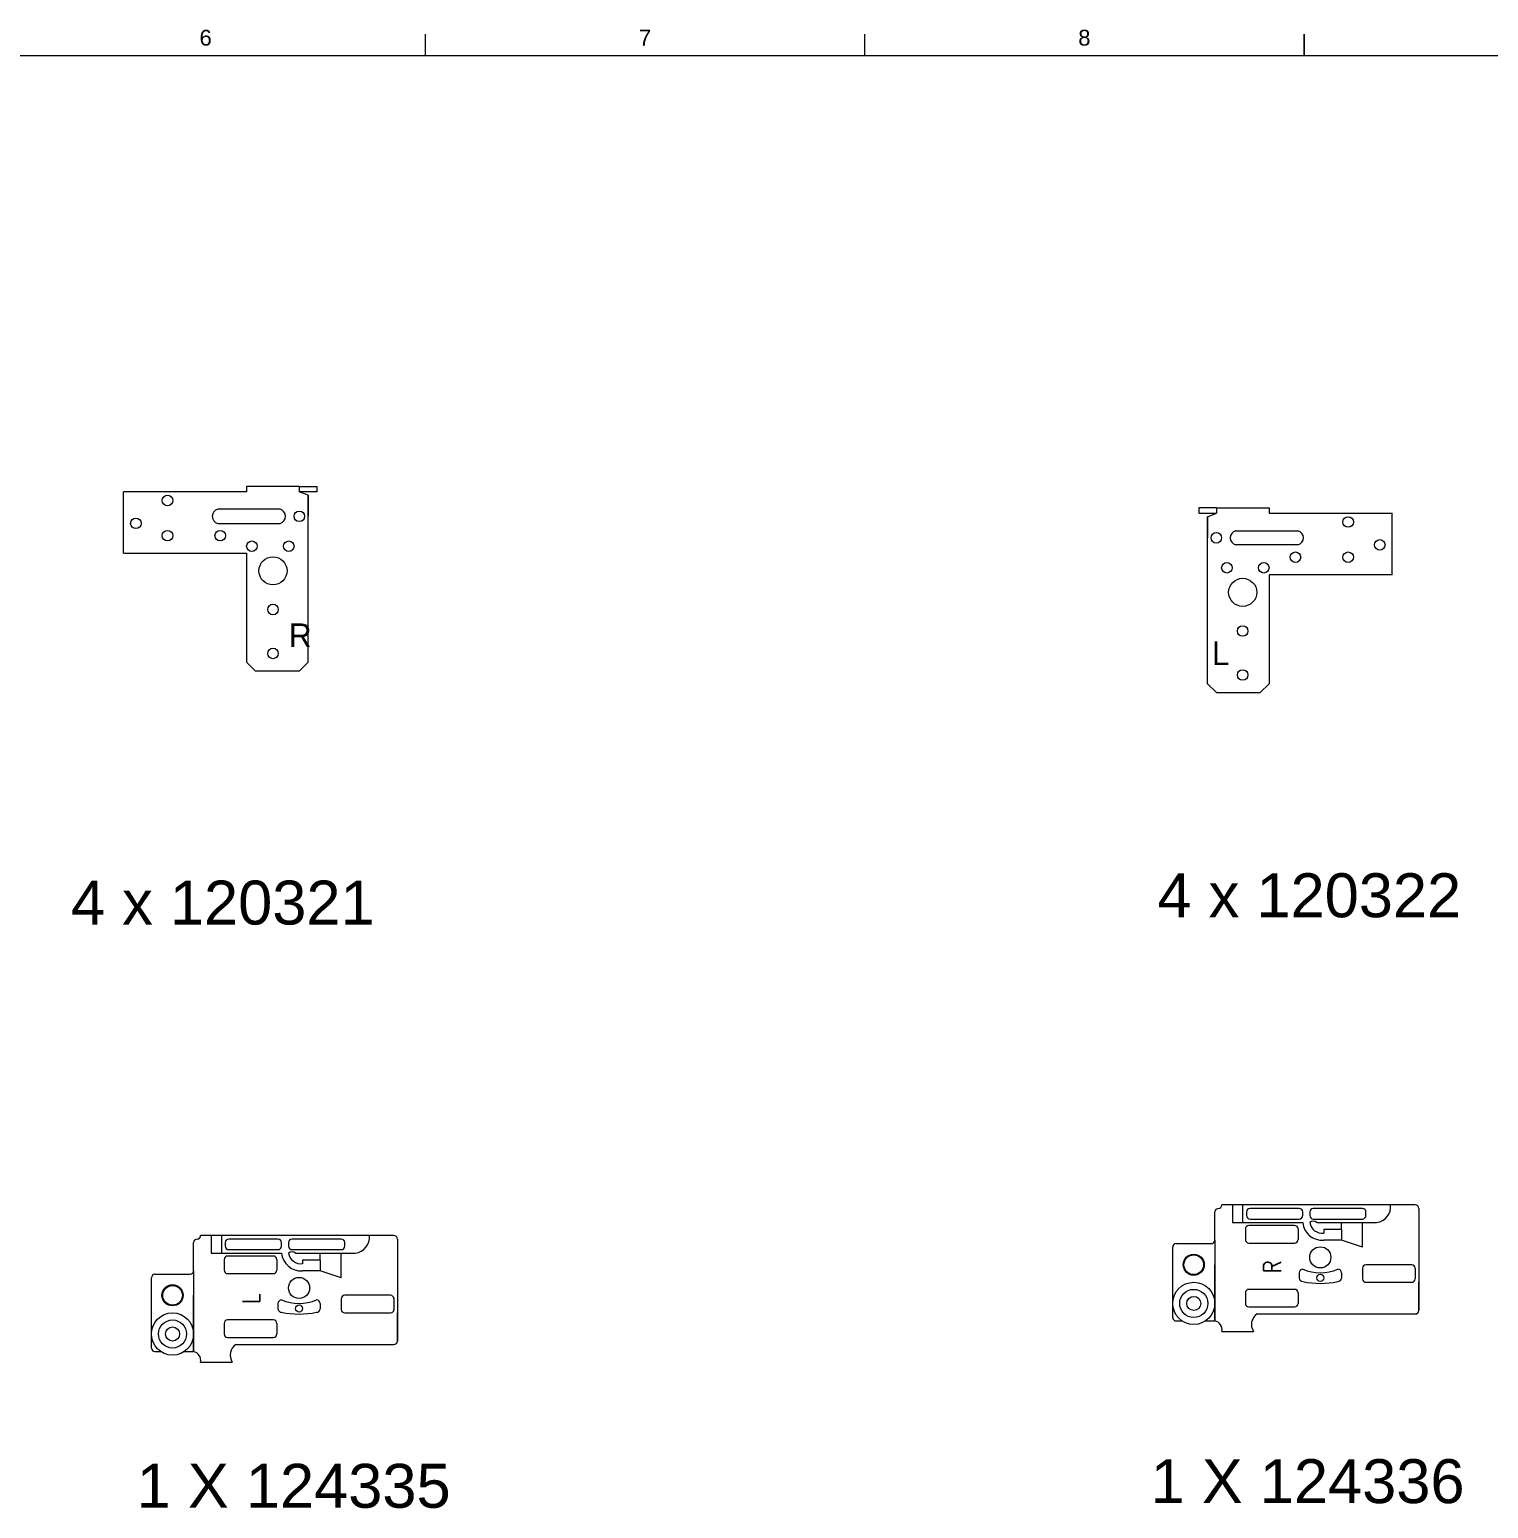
# Paper-space layout 'A736' of a CAD drawing. Header units: centimetres, sheet in millimetres. Extents: x 16 to 582, y 3 to 408.
# Drawn here: x 279.4 to 445.4, y 239.9 to 408.1 of the extents above; entities that cross this region are included whole.
import ezdxf
from ezdxf.enums import TextEntityAlignment as Align

# ---------------------------------------------------------------- set-up
doc = ezdxf.new("R2010")
doc.units = ezdxf.units.CM
for name, color, linetype, lineweight in [('A-SECT-MCUT1', 7, 'Continuous', 13), ('G-ANNO-TEXT', 3, 'Continuous', 18), ('G-ANNO-TTLB', 3, 'Continuous', 18)]:
    doc.layers.add(name, color=color, linetype=linetype, lineweight=lineweight)
doc.styles.add('ARIAL', font='arial.ttf')
doc.styles.add('E-ROMANS', font='romans.shx', dxfattribs={"width": 0.8})

psp = doc.layouts.new('A736')

# ---------------------------------------------------------------- linework, layer by layer
at = {"layer": 'A-SECT-MCUT1'}
for p, q in [((290.11, 348.56), (290.11, 355.56)), ((304.11, 355.56), (290.11, 355.56)), ((304.11, 356.16), (304.11, 355.56)), ((310.11, 356.16), (304.11, 356.16)), ((310.11, 356.16), (310.11, 355.56)), ((310.11, 356.16), (312.11, 356.16)), ((311.11, 355.16), (310.11, 355.56)), ((312.11, 355.56), (310.11, 355.56)), ((311.11, 336.16), (311.11, 355.16)), ((311.11, 355.16), (311.11, 352.76)), ((312.11, 356.16), (312.11, 355.56)), ((307.91, 353.56), (300.83, 353.56)), ((414.47, 353.71), (412.47, 353.71)), ((412.47, 353.71), (412.47, 353.11)), ((414.47, 353.71), (414.47, 353.11)), ((414.47, 353.71), (420.47, 353.71)), ((420.47, 353.71), (420.47, 353.11)), ((300.83, 351.96), (307.91, 351.96)), ((412.47, 353.11), (414.47, 353.11)), ((413.47, 352.71), (414.47, 353.11)), ((413.47, 333.71), (413.47, 352.71)), ((413.47, 352.71), (413.47, 350.31)), ((420.47, 353.11), (434.47, 353.11)), ((434.47, 346.11), (434.47, 353.11)), ((416.67, 351.11), (423.75, 351.11)), ((290.11, 348.56), (304.11, 348.56)), ((304.11, 348.56), (304.11, 336.16)), ((423.75, 349.51), (416.67, 349.51)), ((420.47, 346.11), (420.47, 333.71)), ((434.47, 346.11), (420.47, 346.11)), ((305.11, 335.16), (304.11, 336.16)), ((310.11, 335.16), (305.11, 335.16)), ((310.11, 335.16), (311.11, 336.16)), ((414.47, 332.71), (413.47, 333.71)), ((419.47, 332.71), (420.47, 333.71)), ((414.47, 332.71), (419.47, 332.71)), ((437.1, 274.42), (415.1, 274.42)), ((416.3, 274.42), (416.3, 272.42)), ((417.5, 272.42), (417.5, 274.42)), ((414.3, 270.42), (414.3, 273.62)), ((417.9, 273.62), (417.9, 273.22)), ((423.9, 274.02), (418.3, 274.02)), ((418.3, 272.82), (423.9, 272.82)), ((424.3, 273.42), (424.3, 273.62)), ((424.3, 273.22), (424.3, 273.42)), ((425.1, 273.62), (425.1, 273.42)), ((425.1, 273.42), (425.1, 273.22)), ((431.1, 274.02), (425.5, 274.02)), ((425.5, 272.82), (431.1, 272.82)), ((431.5, 273.22), (431.5, 273.62)), ((437.5, 274.02), (437.5, 262.42)), ((320.88, 270.94), (298.88, 270.94)), ((300.08, 270.94), (300.08, 268.94)), ((301.28, 268.94), (301.28, 270.94)), ((416.3, 272.42), (423.9, 272.42)), ((416.3, 272.42), (424.3, 272.42)), ((417.77, 271.69), (417.77, 270.49)), ((423.37, 272.09), (418.17, 272.09)), ((423.77, 271.69), (423.77, 270.49)), ((425.9, 272.42), (432.7, 272.42)), ((428.7, 271.62), (426.7, 271.62)), ((426.7, 271.62), (426.7, 271.22)), ((428.7, 271.62), (428.7, 272.42)), ((428.7, 271.62), (428.7, 270.42)), ((431.1, 269.62), (431.1, 272.42)), ((298.08, 266.94), (298.08, 270.14)), ((301.68, 270.14), (301.68, 269.74)), ((307.68, 270.54), (302.08, 270.54)), ((302.08, 269.34), (307.68, 269.34)), ((308.08, 269.94), (308.08, 270.14)), ((308.08, 269.74), (308.08, 269.94)), ((308.88, 270.14), (308.88, 269.94)), ((308.88, 269.94), (308.88, 269.74)), ((314.88, 270.54), (309.28, 270.54)), ((309.28, 269.34), (314.88, 269.34)), ((315.28, 269.74), (315.28, 270.14)), ((321.28, 270.54), (321.28, 258.94)), ((409.5, 261.62), (409.5, 269.62)), ((409.9, 270.02), (413.9, 270.02)), ((414.3, 270.42), (414.3, 261.22)), ((418.17, 270.09), (423.37, 270.09)), ((428.7, 270.42), (426.7, 270.42)), ((431.1, 269.62), (428.7, 270.42)), ((300.08, 268.94), (307.68, 268.94)), ((300.08, 268.94), (308.08, 268.94)), ((301.55, 268.21), (301.55, 267.01)), ((307.15, 268.61), (301.95, 268.61)), ((307.55, 268.21), (307.55, 267.01)), ((309.68, 268.94), (316.48, 268.94)), ((312.48, 268.14), (310.48, 268.14)), ((310.48, 268.14), (310.48, 267.74)), ((312.48, 268.14), (312.48, 268.94)), ((312.48, 268.14), (312.48, 266.94)), ((314.88, 266.14), (314.88, 268.94)), ((414.3, 263.22), (414.3, 267.62)), ((436.7, 267.62), (431.5, 267.62)), ((293.28, 258.14), (293.28, 266.14)), ((293.68, 266.54), (297.68, 266.54)), ((298.08, 266.94), (298.08, 257.74)), ((301.95, 266.61), (307.15, 266.61)), ((312.48, 266.94), (310.48, 266.94)), ((314.88, 266.14), (312.48, 266.94)), ((423.9, 266.7), (423.9, 266.1)), ((428.7, 266.7), (428.7, 266.1)), ((428.7, 266.7), (428.7, 266.4)), ((431.1, 267.22), (431.1, 266.02)), ((437.1, 267.22), (437.1, 266.02)), ((298.08, 259.74), (298.08, 264.14)), ((320.48, 264.14), (315.28, 264.14)), ((417.77, 264.42), (417.77, 263.22)), ((423.37, 264.82), (418.17, 264.82)), ((423.77, 264.42), (423.77, 263.22)), ((431.5, 265.62), (436.7, 265.62)), ((437.5, 262.42), (437.5, 265.62)), ((307.68, 263.21), (307.68, 262.61)), ((312.48, 263.21), (312.48, 262.61)), ((312.48, 263.21), (312.48, 262.91)), ((314.88, 263.74), (314.88, 262.54)), ((320.88, 263.74), (320.88, 262.54)), ((414.3, 261.22), (414.3, 263.22)), ((418.17, 262.82), (423.37, 262.82)), ((301.55, 260.94), (301.55, 259.74)), ((307.15, 261.34), (301.95, 261.34)), ((307.55, 260.94), (307.55, 259.74)), ((315.28, 262.14), (320.48, 262.14)), ((321.28, 258.94), (321.28, 262.14)), ((409.9, 261.22), (410.57, 261.22)), ((413.22, 261.22), (414.3, 261.22)), ((419.1, 262.02), (437.1, 262.02)), ((298.08, 257.74), (298.08, 259.74)), ((301.95, 259.34), (307.15, 259.34)), ((415.1, 260.02), (418.7, 260.02)), ((293.68, 257.74), (294.35, 257.74)), ((297.01, 257.74), (298.08, 257.74)), ((302.88, 258.54), (320.88, 258.54)), ((298.88, 256.54), (302.48, 256.54))]:
    psp.add_line(p, q, dxfattribs=at)
for centre, radius in [((295.11, 354.56), 0.6), ((310.11, 352.76), 0.6), ((291.51, 351.96), 0.6), ((429.47, 352.11), 0.6), ((295.11, 350.56), 0.6), ((301.11, 350.56), 0.6), ((304.71, 349.36), 0.6), ((308.91, 349.36), 0.6), ((414.47, 350.31), 0.6), ((433.07, 349.51), 0.6), ((423.47, 348.11), 0.6), ((429.47, 348.11), 0.6), ((307.11, 346.56), 1.6), ((415.67, 346.91), 0.6), ((419.87, 346.91), 0.6), ((417.47, 344.11), 1.6), ((307.11, 342.16), 0.6), ((417.47, 339.71), 0.6), ((307.11, 337.16), 0.6), ((417.47, 334.71), 0.6), ((426.3, 268.46), 1.2), ((411.9, 267.62), 1.2), ((411.9, 267.62), 1.12), ((310.08, 264.98), 1.2), ((426.3, 266.13), 0.4), ((295.68, 264.14), 1.2), ((295.68, 264.14), 1.12), ((411.9, 263.22), 2.4), ((411.9, 263.22), 1.6), ((310.08, 262.64), 0.4), ((411.9, 263.22), 0.8), ((295.68, 259.74), 2.4), ((295.68, 259.74), 1.6), ((295.68, 259.74), 0.8)]:
    psp.add_circle(centre, radius, dxfattribs=at)
for centre, radius, start, end in [((301.03, 352.76), 0.823, 103.6068, 256.3932), ((307.71, 352.76), 0.827, 284.5537, 75.4463), ((416.88, 350.31), 0.827, 104.5537, 255.4463), ((423.56, 350.31), 0.823, 283.6068, 76.3932), ((414.7, 274.42), 0.4, 270, 360), ((432.5, 274.22), 1.81, 276.3402, 6.3402), ((437.1, 274.02), 0.4, 0, 90), ((414.7, 273.62), 0.4, 90, 180), ((418.3, 273.62), 0.4, 90, 180), ((418.3, 273.22), 0.4, 180, 270), ((423.9, 273.62), 0.4, 0, 90), ((423.9, 273.22), 0.4, 270, 0), ((425.5, 273.62), 0.4, 90, 180), ((425.5, 273.22), 0.4, 180, 270), ((425.5, 272.02), 0.566, 45, 135), ((431.1, 273.62), 0.4, 0, 90), ((431.1, 273.22), 0.4, 270, 0), ((298.48, 270.94), 0.4, 270, 360), ((316.28, 270.74), 1.81, 276.3402, 6.3402), ((320.88, 270.54), 0.4, 0, 90), ((418.17, 271.69), 0.4, 90, 180), ((423.37, 271.69), 0.4, 0, 90), ((426.5, 272.62), 2.21, 185.1944, 275.1944), ((426.5, 272.62), 1.41, 188.1301, 278.1301), ((298.48, 270.14), 0.4, 90, 180), ((302.08, 270.14), 0.4, 90, 180), ((302.08, 269.74), 0.4, 180, 270), ((307.68, 270.14), 0.4, 0, 90), ((307.68, 269.74), 0.4, 270, 0), ((309.28, 270.14), 0.4, 90, 180), ((309.28, 269.74), 0.4, 180, 270), ((314.88, 270.14), 0.4, 0, 90), ((314.88, 269.74), 0.4, 270, 0), ((409.9, 269.62), 0.4, 90, 180), ((413.9, 270.42), 0.4, 270, 360), ((418.17, 270.49), 0.4, 180, 270), ((423.37, 270.49), 0.4, 270, 0), ((301.95, 268.21), 0.4, 90, 180), ((307.15, 268.21), 0.4, 0, 90), ((310.28, 269.14), 2.21, 185.1944, 275.1944), ((309.28, 268.54), 0.566, 45, 135), ((310.28, 269.14), 1.41, 188.1301, 278.1301), ((431.5, 267.22), 0.4, 90, 180), ((436.7, 267.22), 0.4, 0, 90), ((293.68, 266.14), 0.4, 90, 180), ((297.68, 266.94), 0.4, 270, 360), ((301.95, 267.01), 0.4, 180, 270), ((307.15, 267.01), 0.4, 270, 0), ((424.3, 266.7), 0.4, 90, 180), ((424.3, 266.1), 0.4, 180, 270), ((426.3, 271.9), 5.2, 247.3801, 292.6199), ((428.3, 266.7), 0.4, 0, 90), ((428.3, 266.1), 0.4, 270, 360), ((431.5, 266.02), 0.4, 180, 270), ((436.7, 266.02), 0.4, 270, 0), ((315.28, 263.74), 0.4, 90, 180), ((320.48, 263.74), 0.4, 0, 90), ((418.17, 264.42), 0.4, 90, 180), ((423.37, 264.42), 0.4, 0, 90), ((426.3, 275.6), 10.1, 258.5788, 281.4212), ((308.08, 263.21), 0.4, 90, 180), ((308.08, 262.61), 0.4, 180, 270), ((310.08, 268.41), 5.2, 247.3801, 292.6199), ((312.08, 263.21), 0.4, 0, 90), ((312.08, 262.61), 0.4, 270, 360), ((315.28, 262.54), 0.4, 180, 270), ((320.48, 262.54), 0.4, 270, 0), ((418.17, 263.22), 0.4, 180, 270), ((423.37, 263.22), 0.4, 270, 0), ((301.95, 260.94), 0.4, 90, 180), ((307.15, 260.94), 0.4, 0, 90), ((310.08, 272.11), 10.1, 258.5788, 281.4212), ((409.9, 261.62), 0.4, 180, 270), ((414.1, 260.22), 1.02, 348.6901, 78.6901), ((419.9, 260.82), 1.44, 123.6901, 213.6901), ((437.1, 262.42), 0.4, 270, 0), ((301.95, 259.74), 0.4, 180, 270), ((307.15, 259.74), 0.4, 270, 0), ((293.68, 258.14), 0.4, 180, 270), ((297.88, 256.74), 1.02, 348.6901, 78.6901), ((303.68, 257.34), 1.44, 123.6901, 213.6901), ((320.88, 258.94), 0.4, 270, 0)]:
    psp.add_arc(centre, radius, start, end, dxfattribs=at)
at = {"layer": 'G-ANNO-TTLB'}
psp.add_line((575.86, 405.14), (18.45, 405.14), dxfattribs=at)
at = {"layer": 'G-ANNO-TTLB', "const_width": 0.18, "flags": 128}
for points in [[(324.45, 407.64), (324.45, 405.14)], [(374.45, 407.64), (374.45, 405.14)], [(424.45, 407.64), (424.45, 405.14)]]:
    psp.add_lwpolyline(points, dxfattribs=at)

# ---------------------------------------------------------------- texts
at = {"layer": 'A-SECT-MCUT1', "char_height": 2.69}
for s, insert, attachment_point in [('R', (308.91, 340.57), 1), ('L', (413.97, 335.83), 7)]:
    psp.add_mtext_dynamic_manual_height_columns(s, width=7.3274, gutter_width=12.5, heights=[0], dxfattribs=dict(at, insert=insert, attachment_point=attachment_point))
at = {"layer": 'A-SECT-MCUT1', "char_height": 2, "attachment_point": 1, "rotation": 90, "style": 'E-ROMANS'}
for s, insert in [('R', (419.84, 266.67)), ('L', (303.63, 263.18))]:
    psp.add_mtext_dynamic_manual_height_columns(s, width=11.2544, gutter_width=12.5, heights=[0], dxfattribs=dict(at, insert=insert))
at = {"layer": 'G-ANNO-TEXT', "style": 'ARIAL'}
for s, p in [('6', (299.45, 407.21)), ('7', (349.45, 407.21)), ('8', (399.45, 407.21))]:
    psp.add_text(s, height=1.8, dxfattribs=at).set_placement(p, align=Align.MIDDLE_CENTER)
at = {"layer": 'G-ANNO-TEXT', "char_height": 5, "attachment_point": 1}
for s, insert in [('{\\fArial|b0|i0|c134|p34;4 x 120321}', (284.12, 311.32)), ('{\\fArial|b0|i0|c134|p34;4 x 120322}', (407.77, 312.15)), ('{\\fArial|b0|i0|c134|p34;1 X 124335}', (291.6, 244.97)), ('{\\fArial|b0|i0|c134|p34;1 X 124336}', (406.99, 245.5))]:
    psp.add_mtext_dynamic_manual_height_columns(s, width=76.0455, gutter_width=1, heights=[0], dxfattribs=dict(at, insert=insert))

doc.saveas('drawing.dxf')
